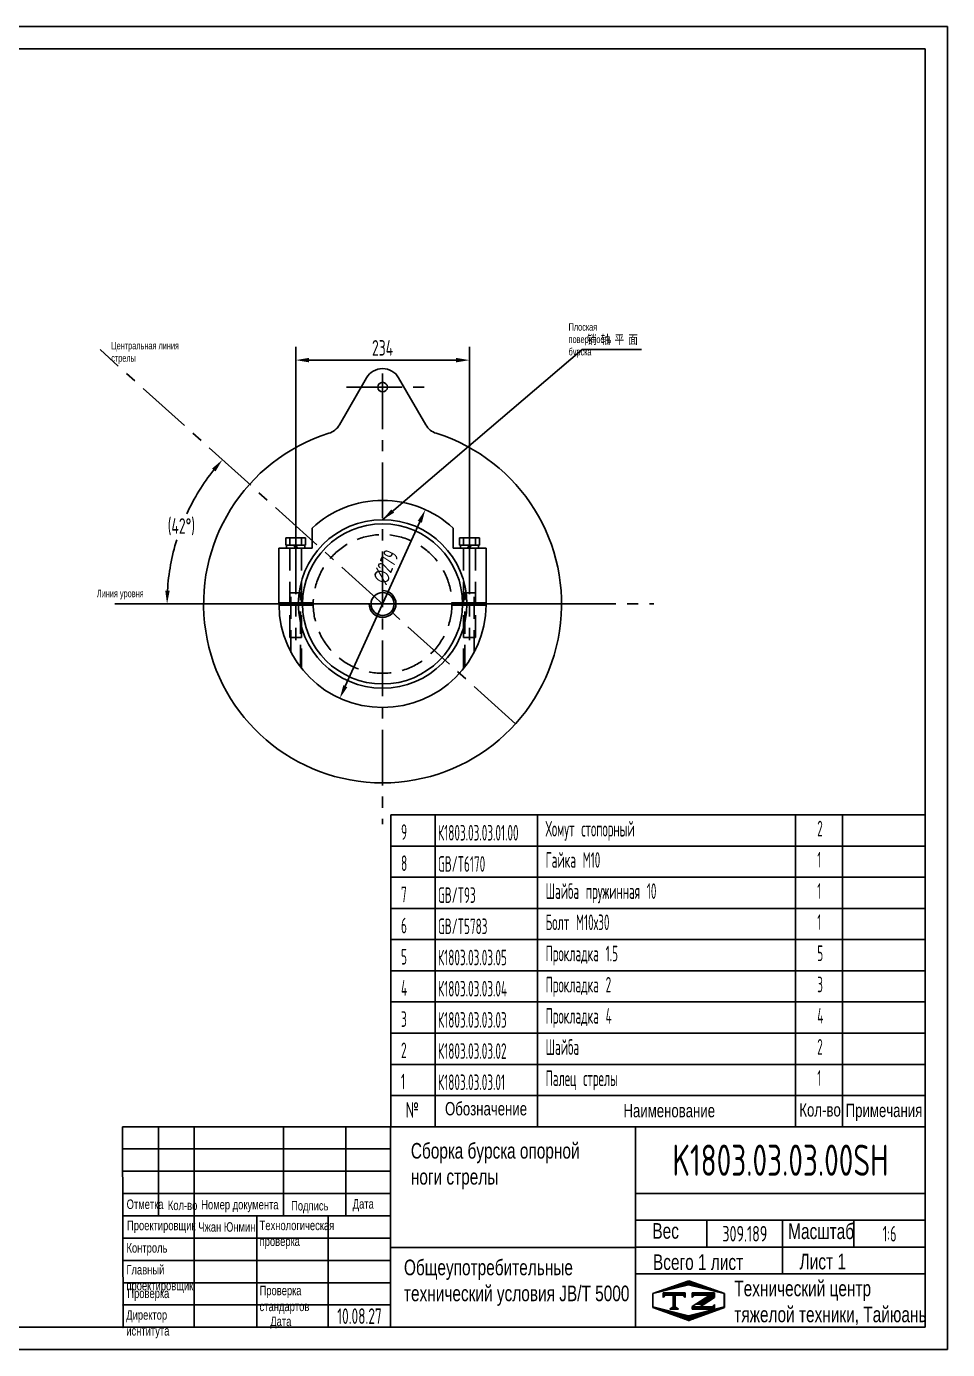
# Model space of a CAD drawing. Header units: millimetres. Extents: x 0 to 2520, y 0 to 1782.
# Drawn here: x 1279 to 2520, y 0 to 1782 of the extents above; entities that cross this region are included whole.
import ezdxf
from ezdxf.enums import TextEntityAlignment as Align

# ---------------------------------------------------------------- set-up
doc = ezdxf.new("R2010")
doc.units = ezdxf.units.MM
doc.header["$LTSCALE"] = 60
doc.linetypes.add('F', pattern=[0.75, 0.5, -0.25])
doc.linetypes.add('G', pattern=[2, 1.25, -0.25, 0.25, -0.25])
for name, color, linetype in [('01', 7, 'Continuous'), ('02', 1, 'Continuous'), ('04', 2, 'F'), ('05', 4, 'G'), ('08', 1, 'Continuous'), ('11', 3, 'Continuous'), ('THICK', 7, 'Continuous')]:
    doc.layers.add(name, color=color, linetype=linetype)
doc.styles.add('HZLIB', font='TXT.shx', dxfattribs={"width": 0.5, "height": 21})
doc.styles.get("Standard").update_dxf_attribs({"font": 'isocp', "width": 0.707, "bigfont": 'intecad.shx'})
doc.dimstyles.new('INTE', dxfattribs={"dimscale": 6, "dimtxt": 3.5, "dimasz": 3, "dimexe": 3, "dimexo": 0, "dimgap": 1, "dimtad": 1, "dimdec": 0, "dimdsep": 46, "dimtxsty": 'Standard', "dimcen": 0, "dimclrd": 1, "dimclre": 1, "dimclrt": 3, "dimaunit": 1, "dimadec": 0, "dimazin": 0, "dimtfac": 1, "dimtmove": 0, "dimatfit": 0, "dimfxl": 0, "dimarcsym": 0})
doc.dimstyles.new('INTE$2', dxfattribs={"dimscale": 6, "dimtxt": 3.5, "dimasz": 3, "dimexe": 3, "dimexo": 0, "dimgap": 1, "dimtad": 1, "dimtih": 1, "dimtoh": 1, "dimdec": 0, "dimdsep": 46, "dimtxsty": 'Standard', "dimcen": 0, "dimclrd": 1, "dimclre": 1, "dimclrt": 3, "dimaunit": 1, "dimadec": 0, "dimazin": 0, "dimtfac": 1, "dimtmove": 0, "dimatfit": 0, "dimfxl": 0, "dimarcsym": 0})

# ---------------------------------------------------------------- blocks, each defined once
blk = doc.blocks.new('*D5')
at = {"layer": '08', "color": 1, "lineweight": -2}
blk.add_line((1473.3, 1004.2), (1450.8, 1004.2), dxfattribs=at)
for start, end in [(141.5535, 155.2394), (162.668, 176.4465)]:
    blk.add_arc((1759.1, 1004.2), 290.3, start, end, dxfattribs=at)
at = {"layer": '08', "color": 1}
for points in [[(1529.5, 1186.6), (1534.1, 1182.7), (1543.4, 1198.4)], [(1472.4, 1022.1), (1466.4, 1022.2), (1468.8, 1004.2)]]:
    blk.add_solid(points, dxfattribs=at)
at = {"layer": 'Defpoints', "color": 0}
for p in [(1378.7, 1346.7), (1502.8, 1140.4), (1473.3, 1004.2), (2069.8, 1004.2), (1938.2, 842.9)]:
    blk.add_point(p, dxfattribs=at)
at = {"layer": '08', "color": 3, "insert": (1488.1, 1108.2), "char_height": 21, "attachment_point": 5}
blk.add_mtext('(42°)', dxfattribs=at)
blk = doc.blocks.new('*D14')
at = {"layer": '08', "color": 1, "lineweight": -2}
for p, q in [((1642.1, 1092.2), (1642.1, 1350.6)), ((1876.1, 1092.2), (1876.1, 1350.6)), ((1660.1, 1332.6), (1858.1, 1332.6))]:
    blk.add_line(p, q, dxfattribs=at)
at = {"layer": '08', "color": 1}
for points in [[(1660.1, 1335.6), (1660.1, 1329.6), (1642.1, 1332.6)], [(1858.1, 1335.6), (1858.1, 1329.6), (1876.1, 1332.6)]]:
    blk.add_solid(points, dxfattribs=at)
at = {"layer": 'Defpoints', "color": 0}
for p in [(1876.1, 1332.6), (1642.1, 1092.2), (1876.1, 1092.2)]:
    blk.add_point(p, dxfattribs=at)
at = {"layer": '08', "color": 3, "insert": (1759.1, 1349.1), "char_height": 21, "attachment_point": 5}
blk.add_mtext('234', dxfattribs=at)
blk = doc.blocks.new('*U17')
at = {"layer": '01'}
for p, q in [((-12.2, 4.1), (-12.2, 0)), ((0, 4.1), (-12.2, 4.1)), ((-12.2, 0), (0, 0)), ((0, 0), (-2.4, 4.1)), ((0, 4.1), (2.4, 0)), ((0, 4.1), (12.2, 4.1)), ((12.2, 0), (0, 0)), ((12.2, 4.1), (12.2, 0))]:
    blk.add_line(p, q, dxfattribs=at)
at = {"layer": '05'}
blk.add_line((0, 6.2), (0, -2.1), dxfattribs=at)
blk = doc.blocks.new('*D18')
at = {"layer": '08', "color": 1, "lineweight": -2}
blk.add_line((1708.9, 893.5), (1809.3, 1114.9), dxfattribs=at)
at = {"layer": '08', "color": 1}
for points in [[(1806.5, 1116.1), (1812, 1113.6), (1816.7, 1131.2)], [(1706.2, 894.7), (1711.7, 892.2), (1701.5, 877.1)]]:
    blk.add_solid(points, dxfattribs=at)
at = {"layer": 'Defpoints', "color": 0}
for p in [(1816.7, 1131.2), (1701.5, 877.1)]:
    blk.add_point(p, dxfattribs=at)
at = {"layer": '08', "color": 3, "insert": (1763.7, 1054.2), "char_height": 21, "attachment_point": 5, "rotation": 65.6237}
blk.add_mtext('∅279', dxfattribs=at)
blk = doc.blocks.new('*U32')
at = {"layer": '01'}
for points in [[(415, 292), (25, 292)], [(415, 5), (415, 292)], [(25, 5), (415, 5)]]:
    blk.add_lwpolyline(points, dxfattribs=at)
at = {"layer": '02'}
for points in [[(420, 297), (0, 297)], [(420, 0), (420, 297)], [(0, 0), (420, 0)]]:
    blk.add_lwpolyline(points, dxfattribs=at)
blk = doc.blocks.new('*X53')
at = {"color": 0}
for p, q in [((127.06, 7.8), (132.06, 7.8)), ((127.06, 7.5), (132.06, 7.5)), ((127.06, 7.2), (127.32, 7.2)), ((128.77, 6), (130.57, 6)), ((129.23, 6.3), (131.04, 6.3)), ((129.7, 6.6), (131.51, 6.6)), ((130.16, 6.9), (131.98, 6.9)), ((130.62, 7.2), (132.06, 7.2)), ((127.84, 5.4), (129.64, 5.4)), ((128.3, 5.7), (130.1, 5.7))]:
    blk.add_line(p, q, dxfattribs=at)
blk = doc.blocks.new('*X54')
at = {"color": 0}
for p, q in [((127.06, 4.8), (132.06, 4.8)), ((127.06, 4.5), (132.06, 4.5)), ((131.84, 5.1), (132.06, 5.1))]:
    blk.add_line(p, q, dxfattribs=at)
blk = doc.blocks.new('*X52')
at = {"color": 0}
for p, q in [((122.34, 4.5), (123.72, 4.5)), ((122.82, 4.8), (123.24, 4.8))]:
    blk.add_line(p, q, dxfattribs=at)
blk = doc.blocks.new('*X51')
at = {"color": 0}
for p, q in [((120.53, 7.8), (125.53, 7.8)), ((120.53, 7.5), (125.53, 7.5)), ((120.53, 7.2), (120.79, 7.2)), ((125.27, 7.2), (125.53, 7.2))]:
    blk.add_line(p, q, dxfattribs=at)
blk = doc.blocks.new('*X50')
at = {"color": 0}
for p, q in [((121.52, 9), (123.12, 9)), ((122.38, 9.3), (124.32, 9.3)), ((123.24, 9.6), (125.52, 9.6)), ((124.1, 9.9), (128.52, 9.9)), ((124.97, 10.2), (127.67, 10.2)), ((125.83, 10.5), (126.82, 10.5)), ((127.02, 9.6), (129.37, 9.6)), ((128.22, 9.3), (130.22, 9.3)), ((129.42, 9), (131.07, 9)), ((118.22, 7.8), (118.32, 7.8)), ((118.22, 7.5), (118.27, 7.5)), ((118.22, 7.2), (118.27, 7.2)), ((118.22, 6.9), (118.27, 6.9)), ((118.22, 6.6), (118.27, 6.6)), ((118.22, 6.3), (118.27, 6.3)), ((118.22, 6), (118.27, 6)), ((118.94, 8.1), (119.52, 8.1)), ((119.8, 8.4), (120.72, 8.4)), ((120.66, 8.7), (121.92, 8.7)), ((130.62, 8.7), (131.92, 8.7)), ((131.82, 8.4), (132.77, 8.4)), ((133.02, 8.1), (133.62, 8.1)), ((134.22, 7.8), (134.32, 7.8)), ((134.27, 7.5), (134.32, 7.5)), ((134.27, 7.2), (134.32, 7.2)), ((134.27, 6.9), (134.32, 6.9)), ((134.27, 6.6), (134.32, 6.6)), ((134.27, 6.3), (134.32, 6.3)), ((134.27, 6), (134.32, 6)), ((118.22, 5.7), (118.27, 5.7)), ((118.22, 5.4), (118.27, 5.4)), ((118.22, 5.1), (118.27, 5.1)), ((118.22, 4.8), (118.27, 4.8)), ((118.79, 4.5), (119.42, 4.5)), ((119.61, 4.2), (120.62, 4.2)), ((120.43, 3.9), (121.82, 3.9)), ((121.26, 3.6), (123.02, 3.6)), ((122.08, 3.3), (124.22, 3.3)), ((122.91, 3), (125.42, 3)), ((127.12, 3), (129.7, 3)), ((128.32, 3.3), (130.51, 3.3)), ((129.52, 3.6), (131.32, 3.6)), ((130.72, 3.9), (132.14, 3.9)), ((131.92, 4.2), (132.95, 4.2)), ((133.12, 4.5), (133.76, 4.5)), ((134.27, 5.7), (134.32, 5.7)), ((134.27, 5.4), (134.32, 5.4)), ((134.27, 5.1), (134.32, 5.1)), ((134.27, 4.8), (134.32, 4.8)), ((123.73, 2.7), (128.89, 2.7)), ((124.55, 2.4), (128.07, 2.4)), ((125.38, 2.1), (127.26, 2.1)), ((126.2, 1.8), (126.45, 1.8))]:
    blk.add_line(p, q, dxfattribs=at)

msp = doc.modelspace()

# ---------------------------------------------------------------- linework, layer by layer
for p, q in [((1737.4, 1308.7), (1700.9, 1245.4)), ((1780.7, 1308.7), (1817.3, 1245.4)), ((1759.1, 1117.7), (1759.1, 1117.7)), ((1770, 720.1), (1770, 300.1)), ((1770, 720.1), (2490, 720.1)), ((1830, 720.1), (1830, 300.1)), ((1967.7, 720.1), (1967.7, 300.1)), ((2315.3, 720.1), (2315.3, 300.1)), ((2378.6, 720.1), (2378.6, 300.1)), ((2490, 720.1), (2490, 300.1)), ((1770, 678.1), (2490, 678.1)), ((1770, 636.1), (2490, 636.1)), ((1770, 594.1), (2490, 594.1)), ((1770, 552.1), (2490, 552.1)), ((1770, 510.1), (2490, 510.1)), ((1770, 468.1), (2490, 468.1)), ((1770, 426.1), (2490, 426.1)), ((1770, 384.1), (2490, 384.1)), ((1770, 342.1), (2490, 342.1)), ((1770, 300.1), (2490, 300.1))]:
    msp.add_line(p, q)
msp.add_circle((1759.1, 1296.2), 6.5)
for centre, start, end in [((1759.1, 1296.2), 30, 150), ((1679.3, 1257.9), 287.4631, 330), ((1838.9, 1257.9), 210, 252.5369)]:
    msp.add_arc(centre, 25, start, end)
at = {"layer": '01', "color": 7, "linetype": 'Continuous'}
for p, q in [((1664.1, 1079.2), (1664.1, 1106.4)), ((1854.1, 1079.2), (1854.1, 1106.4)), ((1619.6, 1079.2), (1664.1, 1079.2)), ((1619.6, 1005.7), (1619.6, 1079.2)), ((1898.6, 1079.2), (1854.1, 1079.2)), ((1898.6, 1005.7), (1898.6, 1079.2))]:
    msp.add_line(p, q, dxfattribs=at)
at = {"layer": '01'}
for p, q in [((1628.7, 1093.3), (1628.7, 1083.3)), ((1642.1, 1093.3), (1628.7, 1093.3)), ((1634.1, 1083.3), (1634.1, 1093.3)), ((1642.1, 1093.3), (1655.5, 1093.3)), ((1650.1, 1083.3), (1650.1, 1093.3)), ((1655.5, 1093.3), (1655.5, 1083.3)), ((1862.7, 1093.3), (1862.7, 1083.3)), ((1876.1, 1093.3), (1862.7, 1093.3)), ((1868.1, 1083.3), (1868.1, 1093.3)), ((1876.1, 1093.3), (1889.5, 1093.3)), ((1884.1, 1083.3), (1884.1, 1093.3)), ((1889.5, 1093.3), (1889.5, 1083.3)), ((1628.7, 1083.3), (1642.1, 1083.3)), ((1655.5, 1083.3), (1642.1, 1083.3)), ((1862.7, 1083.3), (1876.1, 1083.3)), ((1889.5, 1083.3), (1876.1, 1083.3)), ((1619.6, 1005.7), (1665.6, 1005.7)), ((1619.6, 1002.7), (1665.6, 1002.7)), ((1898.6, 1005.7), (1852.6, 1005.7)), ((1898.6, 1002.7), (1852.6, 1002.7))]:
    msp.add_line(p, q, dxfattribs=at)
for radius in [113.5, 107.8]:
    msp.add_circle((1759.1, 1004.2), radius, dxfattribs=at)
at = {"layer": '01', "color": 7, "linetype": 'Continuous'}
msp.add_circle((1759.1, 1004.2), 15.5, dxfattribs=at)
for radius, start, end in [(241, 107.4631, 72.5369), (139.5, 90, 132.9092), (139.5, 47.0908, 90), (139.5, 180.5748, 270), (139.5, 270, 359.4252)]:
    msp.add_arc((1759.1, 1004.2), radius, start, end, dxfattribs=at)
at = {"layer": '02', "color": 1, "linetype": 'Continuous'}
msp.add_arc((1759.1, 1004.2), 18, 180, 90, dxfattribs=at)
at = {"layer": '04', "color": 2, "linetype": 'F'}
for p, q in [((1634.1, 1079.2), (1634.1, 942.1)), ((1650.1, 1079.2), (1650.1, 917)), ((1868.1, 1079.2), (1868.1, 917)), ((1884.1, 1079.2), (1884.1, 942.1)), ((1634.1, 1019.3), (1642.1, 1019.3)), ((1635.7, 939), (1635.7, 1019.3)), ((1650.1, 1019.3), (1642.1, 1019.3)), ((1648.5, 919.1), (1648.5, 1019.3)), ((1868.1, 1019.3), (1876.1, 1019.3)), ((1869.7, 919.1), (1869.7, 1019.3)), ((1884.1, 1019.3), (1876.1, 1019.3)), ((1882.5, 939), (1882.5, 1019.3)), ((1634.1, 959.2), (1642.1, 959.2)), ((1650.1, 959.2), (1642.1, 959.2)), ((1868.1, 959.2), (1876.1, 959.2)), ((1884.1, 959.2), (1876.1, 959.2))]:
    msp.add_line(p, q, dxfattribs=at)
msp.add_circle((1759.1, 1004.2), 93.4, dxfattribs=at)
at = {"layer": '05', "color": 142, "linetype": 'G'}
msp.add_line((1938.2, 842.9), (1378.7, 1346.7), dxfattribs=at)
at = {"layer": '05'}
for p, q in [((1759.1, 1314.8), (1759.1, 707.8)), ((1710.3, 1296.2), (1819.4, 1296.2)), ((1642.1, 1092.2), (1642.1, 955.6)), ((1876.1, 1092.2), (1876.1, 955.6)), ((1398.4, 1004.2), (2124.5, 1004.2)), ((1473.3, 1004.2), (2069.8, 1004.2))]:
    msp.add_line(p, q, dxfattribs=at)
at = {"layer": 'THICK'}
for p, q in [((1408.7, 300.1), (1409.5, 30)), ((1408.7, 300.1), (2490, 300.1)), ((1457.5, 300), (1457.5, 300.1)), ((1457.5, 180.1), (1457.5, 300.1)), ((1505.5, 30), (1505.5, 300.1)), ((1625.6, 180.1), (1625.6, 300.1)), ((1709.6, 180.1), (1709.6, 300.1)), ((1769.6, 30), (1769.6, 300.1)), ((2099.8, 30), (2099.8, 300.1)), ((2490, 30), (2490, 300.1)), ((1409.5, 210.1), (1769.6, 210.1)), ((2099.8, 210.1), (2490, 210.1)), ((1409.5, 180.1), (1769.6, 180.1)), ((1589.6, 30), (1589.6, 180.1)), ((1685.6, 30), (1685.6, 180.1)), ((2099.8, 174.1), (2490, 174.1)), ((2195.9, 138.1), (2195.9, 174.1)), ((2297.9, 102), (2297.9, 174.1)), ((2394, 138.1), (2394, 174.1)), ((1769.6, 137.5), (2099.8, 137.5)), ((2099.8, 138.1), (2490, 138.1)), ((2099.8, 102), (2490, 102)), ((1409.5, 30), (2490, 30))]:
    msp.add_line(p, q, dxfattribs=at)
at = {"layer": 'THICK', "color": 3}
for p, q in [((1409.5, 270.1), (1769.6, 270.1)), ((1409.5, 240.1), (1769.6, 240.1)), ((1409.5, 150.1), (1769.6, 150.1)), ((1409.5, 120), (1769.6, 120)), ((1409.5, 90), (1769.6, 90)), ((2122.9, 75.7), (2171.6, 92.6)), ((2171.6, 92.6), (2219.6, 75.7)), ((2122.9, 56.8), (2122.9, 75.7)), ((2123.2, 75.3), (2171.3, 87.3)), ((2123.2, 57.3), (2123.2, 75.3)), ((2136.8, 70.2), (2136.8, 76.2)), ((2136.8, 76.2), (2166.8, 76.2)), ((2139.8, 73.2), (2136.8, 70.2)), ((2163.8, 73.2), (2139.8, 73.2)), ((2150.5, 73.2), (2150.5, 56.8)), ((2151.8, 73.2), (2151.8, 56.8)), ((2153.3, 73.2), (2153.3, 56.8)), ((2166.8, 70.2), (2163.8, 73.2)), ((2166.8, 76.2), (2166.8, 70.2)), ((2171.3, 87.3), (2219.3, 75.3)), ((2176, 76.2), (2176, 70.2)), ((2176, 76.2), (2206, 76.2)), ((2176, 70.2), (2179, 73.2)), ((2199.7, 73.2), (2176, 57.9)), ((2179, 73.2), (2199.7, 73.2)), ((2206, 76.2), (2206, 70.2)), ((2219.3, 75.3), (2219.3, 57.3)), ((2219.6, 75.7), (2219.6, 56.8)), ((1409.5, 60), (1769.6, 60)), ((2171.6, 39.1), (2122.9, 56.8)), ((2171.3, 45.3), (2123.2, 57.3)), ((2151.8, 58.2), (2146, 54.5)), ((2146, 54.5), (2151.8, 54.5)), ((2151.8, 58.2), (2157.6, 54.5)), ((2157.6, 54.5), (2151.8, 54.5)), ((2219.3, 57.3), (2171.3, 45.3)), ((2219.6, 56.8), (2171.6, 39.1)), ((2176, 57.9), (2176, 54.5)), ((2176, 54.5), (2206, 54.5)), ((2190.7, 60.4), (2186.1, 57.5)), ((2203, 57.5), (2186.1, 57.5)), ((2206, 70.3), (2190.7, 60.4)), ((2206, 60.5), (2203, 57.5)), ((2206, 54.5), (2206, 60.5))]:
    msp.add_line(p, q, dxfattribs=at)
for p in [(1409.5, 60), (1409.5, 30)]:
    msp.add_point(p, dxfattribs=at)

# ---------------------------------------------------------------- block references
at = {"layer": '01', "xscale": 6, "yscale": 6, "zscale": 6}
msp.add_blockref('*U32', (0, 0), dxfattribs=at)
at = {"layer": '05'}
msp.add_blockref('*U17', (1642.1, 1079.2), dxfattribs=at)
at = {"layer": '05', "xscale": -1}
msp.add_blockref('*U17', (1876.1, 1079.2), dxfattribs=at)
at = {"layer": 'THICK', "color": 3, "xscale": 6.002927282441441, "yscale": 6.002927282441306, "zscale": 6.002927282441515}
for name in ['*X50', '*X51', '*X53', '*X52', '*X54']:
    msp.add_blockref(name, (1413.3, 28.5), dxfattribs=at)

# ---------------------------------------------------------------- texts
at = {"style": 'HZLIB', "width": 0.5}
for s, p in [('9', (1784, 686.5)), ('К1803.03.03.01.00', (1833.7, 685.5)), ('Хомут стопорный', (1978.7, 690.9)), ('2', (2344.5, 691.2)), ('8', (1784, 644.5)), ('GB/T6170', (1833.7, 643.5)), ('Гайка M10', (1978.7, 648.9)), ('1', (2344.5, 649.2)), ('Шайба пружинная 10', (1978.7, 606.9)), ('1', (2344.5, 607.2)), ('7', (1784, 602.5)), ('GB/T93', (1833.7, 601.5)), ('6', (1784, 560.5)), ('GB/T5783', (1833.7, 559.5)), ('Болт М10х30', (1978.7, 564.9)), ('1', (2344.5, 565.2)), ('5', (1784, 518.5)), ('К1803.03.03.05', (1833.7, 517.5)), ('Прокладка 1.5', (1978.7, 522.9)), ('5', (2344.5, 523.2)), ('Прокладка 2', (1978.7, 480.9)), ('3', (2344.5, 481.2)), ('4', (1784, 476.5)), ('К1803.03.03.04', (1833.7, 475.5)), ('3', (1784, 434.5)), ('К1803.03.03.03', (1833.7, 433.5)), ('Прокладка 4', (1978.7, 438.9)), ('4', (2344.5, 439.2)), ('2', (1784, 392.5)), ('К1803.03.03.02', (1833.7, 391.5)), ('Шайба', (1978.7, 396.9)), ('2', (2344.5, 397.2)), ('Палец стрелы', (1978.7, 354.9)), ('1', (2344.5, 355.2)), ('1', (1784, 350.5)), ('К1803.03.03.01', (1833.7, 349.5))]:
    msp.add_text(s, height=21, dxfattribs=at).set_placement(p)
at = {"color": 3, "insert": (2034.5, 1352.9), "char_height": 14, "attachment_point": 7}
msp.add_mtext('销 轴 平 面', dxfattribs=at)
at = {"layer": '01', "attachment_point": 1}
for s, insert, char_height, width in [('{\\fArial|b0|i0|c204|p34;\\C3;Плоская поверхность бурска}', (2009.6, 1382.3), 10, 0.553), ('{\\fArial|b0|i0|c204|p34;\\C3;Линия уровня}', (1374.3, 1023.3), 10, 80.369), ('{\\fArial|b0|i0|c204|p34;Обозначение}', (1843.2, 333.4), 18, 0.945), ('{\\fArial|b0|i0|c204|p34;Наименование}', (2083.5, 330.8), 18, 0.945)]:
    msp.add_mtext(s, dxfattribs=dict(at, insert=insert, char_height=char_height, width=width))
for s, insert, char_height in [('{\\fArial|b0|i0|c204|p34;\\C3;Центральная линия\\Pстрелы}', (1393.6, 1357.1), 10), ('{\\Fisocp,intecad|c204;№}', (1790.2, 333.2), 21), ('{\\fArial|b0|i0|c204|p34;Кол-во}', (2320.4, 331.8), 18), ('{\\fArial|b0|i0|c204|p34;Примечания}', (2382.8, 331.1), 18), ('{\\fArial|b0|i0|c204|p34;\\C3;Сборка бурска опорной\\Pноги стрелы}', (1797.2, 278.2), 21), ('{\\fArial|b0|i0|c204|p34;Отметка}', (1414.4, 202.1), 12.8), ('{\\fArial|b0|i0|c204|p34;Кол-во}', (1469.9, 200.6), 12.8), ('{\\fArial|b0|i0|c204|p34;Номер документа}', (1514.8, 201.6), 12.8), ('{\\fArial|b0|i0|c204|p34;Подпись}', (1635.9, 200.1), 12.8), ('{\\fArial|b0|i0|c204|p34;Дата}', (1718.9, 202.6), 12.8), ('{\\fArial|b0|i0|c204|p34;Проектировщик}', (1414.9, 173.5), 12.8), ('{\\fArial|b0|i0|c204|p34;\\C3;Чжан Юнмин}', (1510.9, 171.5), 12.8), ('{\\fArial|b0|i0|c204|p34;Технологическая\\Pпроверка}', (1593.5, 173.6), 12.8), ('{\\fArial|b0|i0|c204|p34;Вес}', (2122.5, 170.3), 21), ('{\\fArial|b0|i0|c204|p34;Масштаб}', (2305.4, 169.8), 21), ('{\\fArial|b0|i0|c204|p34;Контроль}', (1414.2, 143.3), 12.8), ('{\\fArial|b0|i0|c204|p34;Всего 1 лист}', (2123.3, 128.2), 21), ('{\\fArial|b0|i0|c204|p34;Лист 1}', (2320.8, 129), 21), ('{\\fArial|b0|i0|c204|p34;Главный\\Pпроектировщик}', (1414.1, 113.9), 12.8), ('{\\fArial|b0|i0|c204|p34;Общеупотребительные \\Pтехнический условия \\fArial|b0|i0|c0|p34;JB/T 5000}', (1787.9, 121.1), 21), ('{\\fArial|b0|i0|c204|p34;Технический центр\\Pтяжелой техники, Тайюань}', (2232.8, 92.8), 21), ('{\\fArial|b0|i0|c204|p34;Проверка}', (1415.3, 82.1), 12.8), ('{\\fArial|b0|i0|c204|p34;Проверка\\Pстандартов}', (1593.4, 85.9), 12.8), ('{\\fArial|b0|i0|c204|p34;Директор\\Pиснтитута}', (1413.9, 53), 12.8), ('{\\fArial|b0|i0|c204|p34;Дата}', (1607.9, 44.4), 12.8)]:
    msp.add_mtext(s, dxfattribs=dict(at, insert=insert, char_height=char_height))
at = {"layer": '11'}
for s, height, width, p, p2 in [('K1803.03.03.00SH', 42, 0.696347, (2149.4, 234), (2440.6, 234)), ('309.189', 21, 0.6819, (2216.7, 145.5), (2277.3, 145.5)), ('1:6', 21, 0.631229, (2432.7, 145.5), (2451.3, 145.5)), ('10.08.27', 21, 0.642055, (1698, 34.5), (1758, 34.5))]:
    msp.add_text(s, height=height, dxfattribs=dict(at, width=width)).set_placement(p, p2, align=Align.FIT)

# ---------------------------------------------------------------- dimensions: what is measured, and where the dimension line sits
at = {"layer": '08'}
dim = msp.add_linear_dim(base=(1876.1, 1332.6), p1=(1642.1, 1092.2), p2=(1876.1, 1092.2), dimstyle='INTE', override={"dimgap": 1, "dimdec": 0, "dimzin": 8, "dimpost": '<>', "dimtol": 0, "dimlim": 0, "dimtp": 0, "dimtm": 0, "dimtfac": 0.7}, dxfattribs=at)
dim.commit()
dim.dimension.update_dxf_attribs({"geometry": '*D14', "text_midpoint": (1759.1, 1332.6), "dimtype": 160})
dim = msp.add_angular_dim_2l(base=(1502.8, 1140.4), line1=((1473.3, 1004.2), (2069.8, 1004.2)), line2=((1938.2, 842.9), (1378.7, 1346.7)), text='(<>)', dimstyle='INTE$2', dxfattribs=at)
dim.commit()
dim.dimension.update_dxf_attribs({"geometry": '*D5', "text_midpoint": (1488.1, 1108.2)})
dim = msp.add_diameter_dim_2p(p1=(1701.5, 877.1), p2=(1816.7, 1131.2), dimstyle='INTE', dxfattribs=at)
dim.commit()
dim.dimension.update_dxf_attribs({"geometry": '*D18', "text_midpoint": (1778.7, 1047.4), "dimtype": 163})

# ---------------------------------------------------------------- leaders
at = {"annotation_type": 0, "has_hookline": 1, "hookline_direction": 0, "text_width": 56.1}
msp.add_leader([(1759.1, 1117.7), (2027.9, 1346.9), (2045.9, 1346.9)], dimstyle='INTE', dxfattribs=at)

doc.saveas('drawing.dxf')
